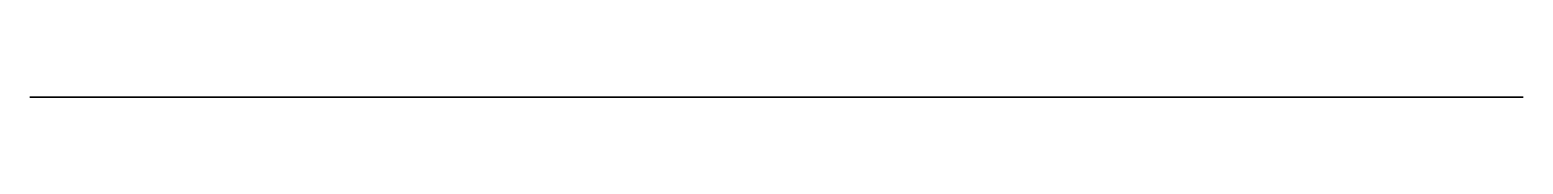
# Model space of a CAD drawing. Header units: millimetres. Extents: x -8 to 343, y 3 to 3.
import ezdxf

# ---------------------------------------------------------------- set-up
doc = ezdxf.new("R2010")
doc.units = ezdxf.units.MM

msp = doc.modelspace()

# ---------------------------------------------------------------- linework, layer by layer
for p, q in [((149.94, 3, -303), (-8, 3, -303)), ((-8, 3, -303), (343, 3, -303)), ((343, 3, 144), (-8, 3, 144)), ((-8, 3, 144), (-8, 3, -303)), ((343, 3, -303), (343, 3, 144))]:
    msp.add_line(p, q)

doc.saveas('drawing.dxf')
